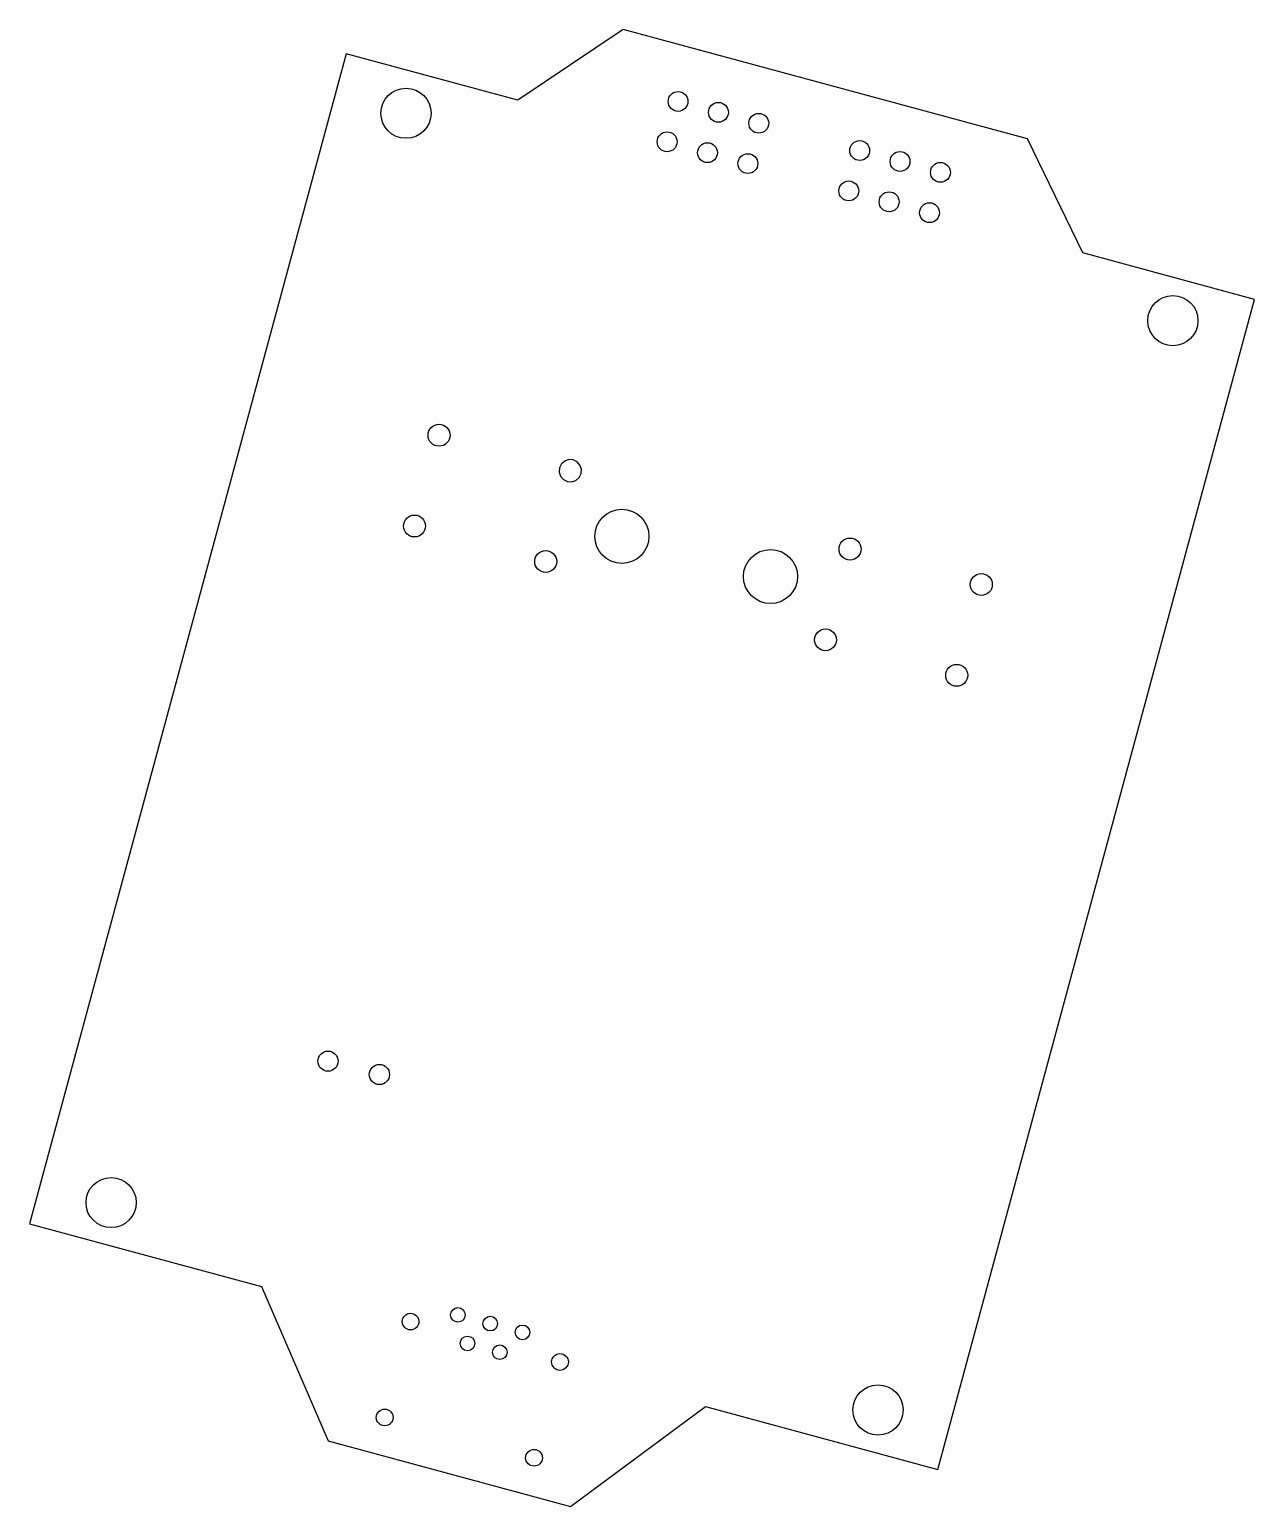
# Model space of a CAD drawing. Header units: millimetres. Extents: x 173.4 to 232, y 36.3 to 106.9.
import ezdxf

# ---------------------------------------------------------------- set-up
doc = ezdxf.new("R2010")
doc.units = ezdxf.units.MM

msp = doc.modelspace()

# ---------------------------------------------------------------- linework, layer by layer
at = {"color": 7, "linetype": 'Continuous', "lineweight": 25}
for p, q in [((201.836, 106.923), (196.796, 103.543)), ((221.178, 101.69), (201.836, 106.923)), ((188.591, 105.763), (173.445, 49.776)), ((196.796, 103.543), (188.591, 105.763)), ((223.825, 96.231), (221.178, 101.69)), ((232.03, 94.011), (223.825, 96.231)), ((216.883, 38.024), (232.03, 94.011)), ((199.039, 86.277), (198.882, 86.139)), ((199.237, 86.344), (199.039, 86.277)), ((199.446, 86.33), (199.237, 86.344)), ((199.632, 86.237), (199.446, 86.33)), ((199.77, 86.079), (199.632, 86.237)), ((198.789, 85.953), (198.775, 85.745)), ((198.775, 85.745), (198.841, 85.546)), ((198.882, 86.139), (198.789, 85.953)), ((198.841, 85.546), (198.979, 85.389)), ((199.73, 85.486), (199.823, 85.674)), ((199.836, 85.881), (199.77, 86.079)), ((199.823, 85.674), (199.836, 85.881)), ((198.979, 85.389), (199.166, 85.296)), ((199.166, 85.296), (199.374, 85.282)), ((199.374, 85.282), (199.572, 85.349)), ((199.572, 85.349), (199.73, 85.486)), ((173.445, 49.776), (184.545, 46.772)), ((184.545, 46.772), (187.727, 39.385)), ((199.31, 36.251), (205.782, 41.027)), ((205.782, 41.027), (216.883, 38.024)), ((187.727, 39.385), (199.31, 36.251))]:
    msp.add_line(p, q, dxfattribs=at)
for centre, radius in [((191.448, 102.918), 1.2), ((204.462, 103.483), 0.475), ((206.392, 102.961), 0.475), ((208.323, 102.438), 0.475), ((203.939, 101.552), 0.475), ((205.87, 101.03), 0.475), ((213.149, 101.133), 0.475), ((215.08, 100.61), 0.475), ((207.801, 100.508), 0.475), ((217.011, 100.088), 0.475), ((212.627, 99.202), 0.475), ((214.558, 98.68), 0.475), ((216.488, 98.158), 0.475), ((228.129, 92.995), 1.2), ((193.031, 87.51), 0.525), ((191.856, 83.167), 0.525), ((201.774, 82.673), 1.295), ((198.131, 81.469), 0.525), ((208.884, 80.749), 1.295), ((212.689, 82.063), 0.525), ((218.964, 80.366), 0.525), ((211.514, 77.719), 0.525), ((217.789, 76.022), 0.525), ((187.719, 57.558), 0.483), ((190.178, 56.922), 0.483), ((177.345, 50.792), 1.2), ((191.67, 45.097), 0.4), ((193.932, 45.418), 0.35), ((195.477, 45), 0.35), ((197.021, 44.582), 0.35), ((194.391, 44.051), 0.35), ((195.936, 43.633), 0.35), ((198.814, 43.165), 0.4), ((214.027, 40.868), 1.2), ((190.43, 40.512), 0.4), ((197.573, 38.58), 0.4)]:
    msp.add_circle(centre, radius, dxfattribs=at)

doc.saveas('drawing.dxf')
